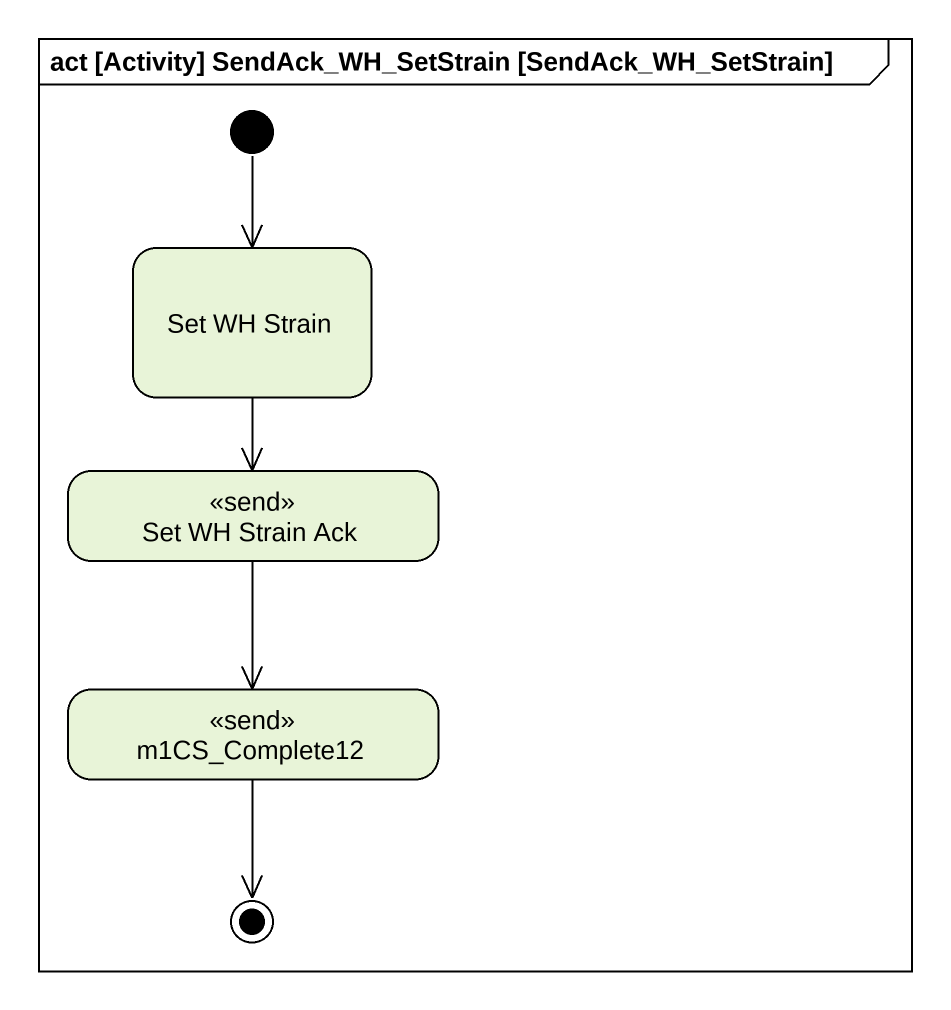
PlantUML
@startuml
mainframe act [Activity] SendAck_WH_SetStrain [SendAck_WH_SetStrain]
hide empty description
state "Set WH Strain" as Set_WH_Strain
state "Set WH Strain Ack" as Set_WH_Strain_Ack <<send>>
state m1CS_Complete12 <<send>>
[*] --> Set_WH_Strain
Set_WH_Strain --> Set_WH_Strain_Ack
Set_WH_Strain_Ack --> m1CS_Complete12
m1CS_Complete12 --> [*]
@enduml
